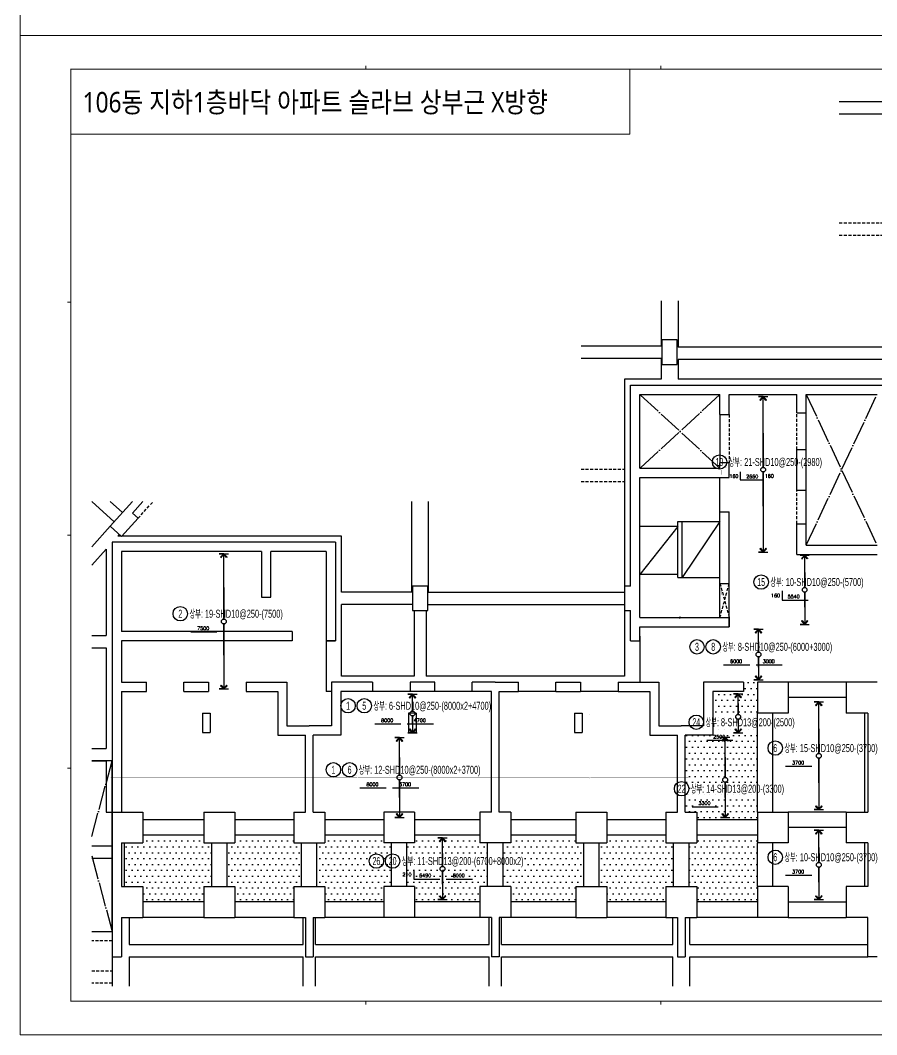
# Model space of a CAD drawing. Header units: millimetres. Extents: x 350420 to 672135, y -312840 to -44390.
# Drawn here: x 418421 to 446229, y -251562 to -218605 of the extents above; entities that cross this region are included whole.
import ezdxf
from ezdxf.enums import TextEntityAlignment as Align

# ---------------------------------------------------------------- set-up
doc = ezdxf.new("R2010")
doc.units = ezdxf.units.MM
doc.header["$LTSCALE"] = 65
doc.linetypes.add('XS-지하주차장$0$DDOT', pattern=[14, 12, -1, 0, -1])
doc.linetypes.add('XS-지하주차장$0$HID', pattern=[2.3, 1.5, -0.8])
for name, color, linetype in [('00', 7, 'Continuous'), ('DOT', 7, 'Continuous'), ('RP_TAG', 7, 'Continuous'), ('XDIM', 7, 'Continuous'), ('XREBAR', 1, 'Continuous'), ('XS-지하주차장$0$AWG', 5, 'XS-지하주차장$0$HID'), ('XS-지하주차장$0$B', 9, 'XS-지하주차장$0$HID'), ('XS-지하주차장$0$BEAM', 6, 'XS-지하주차장$0$HID'), ('XS-지하주차장$0$COL', 2, 'Continuous'), ('XS-지하주차장$0$DA', 7, 'XS-지하주차장$0$HID'), ('XS-지하주차장$0$EL7', 7, 'Continuous'), ('XS-지하주차장$0$FP-CORE', 8, 'Continuous'), ('XS-지하주차장$0$G', 4, 'XS-지하주차장$0$HID'), ('XS-지하주차장$0$OPEN', 9, 'XS-지하주차장$0$DDOT'), ('XS-지하주차장$0$TG', 30, 'XS-지하주차장$0$HID'), ('XS-지하주차장$0$W1', 2, 'Continuous'), ('XS-지하주차장$0$W1-H', 11, 'XS-지하주차장$0$HID'), ('XS-지하주차장$0$WG', 6, 'XS-지하주차장$0$HID')]:
    doc.layers.add(name, color=color, linetype=linetype)
doc.layers.add('XS-지하주차장$0$DEFPOINT', color=144, linetype='Continuous', plot=False)
doc.layers.add('XTITLE', color=22, linetype='Continuous', lineweight=0)
doc.styles.add('RPWK1', font='arial.ttf', dxfattribs={"bigfont": 'whgtxt.shx'})
doc.styles.add('RPWK2', font='romans.shx', dxfattribs={"bigfont": 'whgtxt.shx'})
doc.styles.add('돋움', font='malgun.ttf')
pattern_1 = [(0, (-421865, 279560), (95.25, 190.5), [0, -190.5])]

# ---------------------------------------------------------------- blocks, each defined once
blk = doc.blocks.new('dhs_sheet2e')
at = {"color": 7}
for p, q in [((20500.6, 57331.7), (20500.6, 57531.5)), ((38004.8, 57331.7), (38004.8, 57531.5)), ((2996.4, 43498.2), (2796.7, 43498.2)), ((2996.4, 29664.7), (2796.7, 29664.7)), ((2996.4, 15831.2), (2796.7, 15831.2)), ((20500.6, 1997.6), (20500.6, 1797.9)), ((38004.8, 1997.6), (38004.8, 1797.9))]:
    blk.add_line(p, q, dxfattribs=at)
blk.add_lwpolyline([(84000, 0), (84000, 59329.4), (0, 59329.4), (0, 0)], close=True, dxfattribs=at)
at = {"color": 30, "const_width": 64.9}
blk.add_lwpolyline([(81003.6, 57331.7), (2996.4, 57331.7), (2996.4, 1997.6), (81003.6, 1997.6)], close=True, dxfattribs=at)
blk = doc.blocks.new('zdfhsdtfs')
at = {"color": 255, "xscale": 0.5, "yscale": 0.5, "zscale": 0.5}
blk.add_blockref('dhs_sheet2e', (0, 0), dxfattribs=at)
blk = doc.blocks.new('zsdhdbgr')
at = {"layer": 'DOT'}
h = blk.add_hatch(dxfattribs=at)
h.set_pattern_fill('DOTS', color=8, scale=120)
h.set_pattern_definition(pattern_1)
h.paths.add_polyline_path([(20950, 4905), (20950, 9375), (20500, 9375), (20500, 9075), (19505, 9075), (19505, 7655), (18605, 7655), (18605, 5155), (18980, 5155), (18980, 4905)])
h = blk.add_hatch(dxfattribs=at)
h.set_pattern_fill('DOTS', color=8, scale=120)
h.set_pattern_definition(pattern_1)
h.paths.add_polyline_path([(400, 4155), (400, 2735), (1000, 2735), (1000, 2235), (2980, 2235), (2980, 2735), (3230, 2735), (3230, 4155), (2980, 4155), (2980, 4405), (1000, 4405), (1000, 4155)])
h = blk.add_hatch(dxfattribs=at)
h.set_pattern_fill('DOTS', color=8, scale=120)
h.set_pattern_definition(pattern_1)
h.paths.add_polyline_path([(3980, 4405), (3980, 4155), (3730, 4155), (3730, 2735), (3980, 2735), (3980, 2235), (5900, 2235), (5900, 2735), (6150, 2735), (6150, 4155), (5900, 4155), (5900, 4405)])
h = blk.add_hatch(dxfattribs=at)
h.set_pattern_fill('DOTS', color=8, scale=120)
h.set_pattern_definition(pattern_1)
h.paths.add_polyline_path([(8820, 4405), (8820, 4155), (9070, 4155), (9070, 2735), (8820, 2735), (8820, 2235), (6900, 2235), (6900, 2735), (6650, 2735), (6650, 4155), (6900, 4155), (6900, 4405)])
h = blk.add_hatch(dxfattribs=at)
h.set_pattern_fill('DOTS', color=8, scale=120)
h.set_pattern_definition(pattern_1)
h.paths.add_polyline_path([(9820, 4405), (9820, 4155), (9570, 4155), (9570, 2735), (9820, 2735), (9820, 2235), (11940, 2235), (11940, 2735), (12190, 2735), (12190, 4155), (11940, 4155), (11940, 4405)])
h = blk.add_hatch(dxfattribs=at)
h.set_pattern_fill('DOTS', color=8, scale=120)
h.set_pattern_definition(pattern_1)
h.paths.add_polyline_path([(15060, 4405), (15060, 4155), (15310, 4155), (15310, 2735), (15060, 2735), (15060, 2235), (12940, 2235), (12940, 2735), (12690, 2735), (12690, 4155), (12940, 4155), (12940, 4405)])
h = blk.add_hatch(dxfattribs=at)
h.set_pattern_fill('DOTS', color=8, scale=120)
h.set_pattern_definition(pattern_1)
h.paths.add_polyline_path([(16060, 4405), (16060, 4155), (15810, 4155), (15810, 2735), (16060, 2735), (16060, 2235), (17980, 2235), (17980, 2735), (18230, 2735), (18230, 4155), (17980, 4155), (17980, 4405)])
h = blk.add_hatch(dxfattribs=at)
h.set_pattern_fill('DOTS', color=8, scale=120)
h.set_pattern_definition(pattern_1)
h.paths.add_polyline_path([(20950, 4405), (20950, 2235), (18980, 2235), (18980, 2735), (18730, 2735), (18730, 4155), (18980, 4155), (18980, 4405)])
at = {"layer": 'XS-지하주차장$0$AWG', "color": 5, "linetype": 'ByBlock'}
for p, q in [((16635, 19225), (16635, 12500)), ((17825, 19225), (16635, 19225)), ((26435, 19225), (18375, 19225)), ((284.5, 14125), (187.1, 14125)), ((7450, 14125), (321.6, 14125)), ((7450, 12300), (7450, 14125)), ((-200, 13695.1), (-200, 10888.1)), ((7450, 9575), (7450, 11900)), ((16635, 11700), (16635, 9575)), ((6950, 10725), (6950, 9075)), ((17135, 10875), (17135, 9375)), ((-200, 10488.1), (-200, 7225)), ((9800, 9575), (7450, 9575)), ((16635, 9575), (10200, 9575)), ((7125, 9075), (6950, 9075)), ((9675, 9075), (8455, 9075)), ((11685, 9075), (10475, 9075)), ((14405, 9075), (13195, 9075)), ((16425, 9075), (15205, 9075)), ((-200, 6825), (-200, 5155)), ((-200, 5155), (300, 5155))]:
    blk.add_line(p, q, dxfattribs=at)
at = {"layer": 'XS-지하주차장$0$B', "color": 5}
for p, q in [((23607.2, 24300), (26435, 24300)), ((23607.2, 23900), (26435, 23900)), ((15223.9, 16300), (16635, 16300)), ((15223.9, 15900), (16635, 15900)), ((0, 975), (-665, 975)), ((-665, 0), (0, 0)), ((0, -400), (-665, -400))]:
    blk.add_line(p, q, dxfattribs=at)
at = {"layer": 'XS-지하주차장$0$BEAM'}
for p, q in [((20035, 18070), (20035, 16500)), ((22235, 16935), (22235, 18125)), ((22235, 14525), (22235, 15615)), ((19735, 12585), (20035, 11475)), ((19735, 11475), (20035, 12585))]:
    blk.add_line(p, q, dxfattribs=at)
at = {"layer": 'XS-지하주차장$0$COL', "color": 8}
for p, q in [((660.7, 15248.8), (-66.6, 14441.1)), ((997.1, 15248.8), (654.5, 14868.3)), ((840.3, 14701), (654.5, 14868.3)), ((305, 14106.5), (840.3, 14701)), ((-66.6, 14441.1), (305, 14106.5))]:
    blk.add_line(p, q, dxfattribs=at)
for points in [[(17850, 19700), (18350, 19700), (18350, 20500), (17850, 20500)], [(9750, 11700), (10250, 11700), (10250, 12500), (9750, 12500)]]:
    blk.add_lwpolyline(points, close=True, dxfattribs=at)
blk.add_lwpolyline([(16835, 12500), (16635, 12500), (16635, 11700), (16835, 11700)], dxfattribs=at)
at = {"layer": 'XS-지하주차장$0$DA', "linetype": 'Continuous'}
for points in [[(-665, 1275), (0, 1275), (0, 6825)], [(0, 6825), (-665, 6825)]]:
    blk.add_lwpolyline(points, dxfattribs=at)
at = {"layer": 'XS-지하주차장$0$DEFPOINT', "color": 1}
for p, q in [((18460, 11475), (18410, 11475)), ((18435, 11450), (18435, 11500))]:
    blk.add_line(p, q, dxfattribs=at)
at = {"layer": 'XS-지하주차장$0$EL7'}
for p, q in [((19735, 18070), (19735, 16500)), ((22535, 16935), (22535, 18125)), ((22535, 14525), (22535, 15615))]:
    blk.add_line(p, q, dxfattribs=at)
at = {"layer": 'XS-지하주차장$0$FP-CORE'}
for p, q in [((18367.5, 14600), (19735, 14600)), ((18367.5, 12780), (18367.5, 14600)), ((18502.5, 12780), (18502.5, 14600)), ((19735, 14600), (18502.5, 12780)), ((18367.5, 14430), (17135, 14430)), ((18367.5, 14430), (17135, 12870)), ((18365, 12870), (17135, 12870)), ((18367.5, 12780), (19735, 12780))]:
    blk.add_line(p, q, dxfattribs=at)
at = {"layer": 'XS-지하주차장$0$G', "color": 5, "linetype": 'ByBlock'}
for p, q in [((25800, 28230), (23607.2, 28230)), ((25145, 27830), (23607.2, 27830)), ((17825, 21763.2), (17825, 20300)), ((18375, 21763.2), (18375, 20255)), ((15223.9, 20300), (17825, 20300)), ((26435, 20255), (18375, 20255)), ((15223.9, 19900), (17825, 19900)), ((17825, 19900), (17825, 19225)), ((26435, 19855), (18375, 19855)), ((18375, 19855), (18375, 19225)), ((67.3, 14589.7), (-664.7, 15248.8)), ((334.9, 14887), (-66.9, 15248.8)), ((9725, 12300), (9725, 15248.8)), ((10275, 12300), (10275, 15248.8)), ((-66.6, 14441.1), (-665, 13776.5)), ((230.7, 14173.4), (187.1, 14125)), ((-200, 13695.1), (-665, 13178.7)), ((9725, 12300), (7450, 12300)), ((10275, 12300), (16635, 12300)), ((9750, 11900), (7450, 11900)), ((10250, 11900), (16635, 11900)), ((9800, 11700), (9800, 9575)), ((10200, 11700), (10200, 9575)), ((-665, 10888.1), (-200, 10888.1)), ((-665, 10488.1), (-200, 10488.1)), ((-665, 7225), (-200, 7225)), ((-665, 6825), (-200, 6825)), ((0, 4050), (-665, 4050)), ((0, 3650), (-665, 3650)), ((550, 1735), (550, 850)), ((6200, 850), (6200, 1735)), ((6600, 850), (6600, 1735)), ((12240, 850), (12240, 1735)), ((12640, 850), (12640, 1735)), ((18205, 850), (18205, 1735)), ((18755, 850), (18755, 1735)), ((550, 850), (6200, 850)), ((6600, 850), (12240, 850)), ((12640, 850), (18205, 850)), ((18755, 850), (24535, 850)), ((0, 450), (0, -500)), ((550, 450), (550, -500)), ((550, 450), (6200, 450)), ((6200, -500), (6200, 450)), ((6600, -500), (6600, 450)), ((6600, 450), (12240, 450)), ((12240, -500), (12240, 450)), ((12640, -500), (12640, 450)), ((12640, 450), (18205, 450)), ((18205, -500), (18205, 450)), ((18755, -500), (18755, 450)), ((18755, 450), (24535, 450))]:
    blk.add_line(p, q, dxfattribs=at)
at = {"layer": 'XS-지하주차장$0$OPEN'}
for p, q in [((19735, 16325), (17135, 18725)), ((19735, 18725), (17135, 16325)), ((22535, 13825), (24835, 18725)), ((22535, 18725), (24835, 13825)), ((-665, 4364.5), (0, 6825)), ((-665, 3735.5), (0, 1275))]:
    blk.add_line(p, q, dxfattribs=at)
at = {"layer": 'XS-지하주차장$0$TG', "color": 5, "linetype": 'ByBlock'}
for p, q in [((23835, 9375), (21950, 9375)), ((23835, 8875), (21950, 8875)), ((20950, 5155), (20950, 8375)), ((21450, 5155), (21450, 8375)), ((24435, 5155), (24435, 8375)), ((23835, 5155), (21950, 5155)), ((2980, 4905), (1000, 4905)), ((5900, 4905), (3980, 4905)), ((8820, 4905), (6900, 4905)), ((11940, 4905), (9820, 4905)), ((15060, 4905), (12940, 4905)), ((17980, 4905), (16060, 4905)), ((20950, 4905), (18980, 4905)), ((23835, 4655), (21950, 4655)), ((2980, 4405), (1000, 4405)), ((5900, 4405), (3980, 4405)), ((8820, 4405), (6900, 4405)), ((11940, 4405), (9820, 4405)), ((15060, 4405), (12940, 4405)), ((17980, 4405), (16060, 4405)), ((20950, 4405), (18980, 4405)), ((400, 2735), (400, 4155)), ((3230, 2735), (3230, 4155)), ((3730, 2735), (3730, 4155)), ((6150, 2735), (6150, 4155)), ((6650, 2735), (6650, 4155)), ((9070, 2735), (9070, 4155)), ((9570, 2735), (9570, 4155)), ((12190, 2735), (12190, 4155)), ((12690, 2735), (12690, 4155)), ((15310, 2735), (15310, 4155)), ((15810, 2735), (15810, 4155)), ((18230, 2735), (18230, 4155)), ((18730, 2735), (18730, 4155)), ((20950, 2735), (20950, 4155)), ((21450, 2735), (21450, 4155)), ((24435, 2735), (24435, 4155)), ((2980, 2235), (1000, 2235)), ((5900, 2235), (3980, 2235)), ((8820, 2235), (6900, 2235)), ((11940, 2235), (9820, 2235)), ((15060, 2235), (12940, 2235)), ((17980, 2235), (16060, 2235)), ((20950, 2235), (18980, 2235)), ((21950, 2235), (23835, 2235)), ((2980, 1735), (1000, 1735)), ((5900, 1735), (3980, 1735)), ((8820, 1735), (6900, 1735)), ((11940, 1735), (9820, 1735)), ((15060, 1735), (12940, 1735)), ((17980, 1735), (16060, 1735)), ((20950, 1735), (18980, 1735)), ((21950, 1735), (23835, 1735))]:
    blk.add_line(p, q, dxfattribs=at)
at = {"layer": 'XS-지하주차장$0$W1', "color": 8}
for p, q in [((16835, 12500), (16835, 19025)), ((16835, 19025), (25285, 19025)), ((17135, 16325), (17135, 18725)), ((17135, 18725), (19735, 18725)), ((19735, 18070), (19735, 18725)), ((20035, 18725), (22235, 18725)), ((20035, 18070), (20035, 18725)), ((22235, 18125), (22235, 18725)), ((22535, 18725), (24835, 18725)), ((22535, 18125), (22535, 18725)), ((19735, 18070), (20035, 18070)), ((22235, 18125), (22535, 18125)), ((22235, 15615), (22235, 16935)), ((22235, 16935), (22535, 16935)), ((22535, 15615), (22535, 16935)), ((19735, 16325), (19735, 16500)), ((20035, 16500), (19735, 16500)), ((20035, 16025), (20035, 16500)), ((17135, 16325), (19735, 16325)), ((17135, 11475), (17135, 16025)), ((17135, 16025), (20035, 16025)), ((22235, 15615), (22535, 15615)), ((19735, 11475), (19735, 14915)), ((19735, 14915), (20035, 14915)), ((20035, 11175), (20035, 14915)), ((22235, 13525), (22235, 14525)), ((22235, 14525), (22535, 14525)), ((22535, 13825), (22535, 14525)), ((7250, 13925), (0, 13925)), ((0, 13925), (0, 9375)), ((7250, 13925), (7250, 10725)), ((4850, 13625), (300, 13625)), ((300, 13625), (300, 11025)), ((4850, 13625), (4850, 12135)), ((6950, 13625), (5150, 13625)), ((5150, 12135), (5150, 13625)), ((6950, 13625), (6950, 10725)), ((22235, 13525), (24835, 13525)), ((22535, 13825), (24835, 13825)), ((4850, 12135), (5150, 12135)), ((16835, 10725), (16835, 11700)), ((17135, 11475), (19735, 11475)), ((5840, 11025), (300, 11025)), ((5840, 11025), (5840, 10725)), ((17135, 10725), (17135, 11175)), ((17135, 11175), (20035, 11175)), ((5840, 10725), (300, 10725)), ((300, 10725), (300, 9375)), ((7250, 10725), (6950, 10725)), ((16835, 10725), (17135, 10725)), ((0, 9375), (0, 450)), ((300, 9375), (1115, 9375)), ((1115, 9075), (1115, 9375)), ((2325, 9075), (2325, 9375)), ((2325, 9375), (3125, 9375)), ((3125, 9375), (3125, 9075)), ((4345, 9375), (4345, 9075)), ((4345, 9375), (5675, 9375)), ((5675, 9375), (5675, 7955)), ((8455, 9375), (7125, 9375)), ((7125, 9375), (7125, 7955)), ((8455, 9375), (8455, 9075)), ((9675, 9375), (9675, 9075)), ((10475, 9375), (9675, 9375)), ((10475, 9075), (10475, 9375)), ((11685, 9075), (11685, 9375)), ((12440, 9375), (11685, 9375)), ((12440, 9375), (13195, 9375)), ((13195, 9075), (13195, 9375)), ((14405, 9075), (14405, 9375)), ((14405, 9375), (15205, 9375)), ((15205, 9375), (15205, 9075)), ((16425, 9375), (16425, 9075)), ((16425, 9375), (17755, 9375)), ((17755, 9375), (17755, 7955)), ((20500, 9375), (19205, 9375)), ((19205, 9375), (19205, 7955)), ((20500, 9375), (20500, 9075)), ((21950, 9375), (20950, 9375)), ((20950, 9375), (20950, 8375)), ((21950, 9375), (21950, 8375)), ((24835, 9375), (23835, 9375)), ((23835, 9375), (23835, 8375)), ((300, 9075), (1115, 9075)), ((300, 9075), (300, 5155)), ((2325, 9075), (3125, 9075)), ((4345, 9075), (5375, 9075)), ((5375, 9075), (5375, 7655)), ((8455, 9075), (7425, 9075)), ((7425, 9075), (7425, 7655)), ((10475, 9075), (9675, 9075)), ((12315, 9075), (11685, 9075)), ((12315, 5155), (12315, 9075)), ((12565, 5155), (12565, 9075)), ((12565, 9075), (13195, 9075)), ((14405, 9075), (15205, 9075)), ((16425, 9075), (17455, 9075)), ((17455, 9075), (17455, 7655)), ((20500, 9075), (19505, 9075)), ((19505, 9075), (19505, 7655)), ((2930, 8375), (2930, 7745)), ((2930, 8375), (3180, 8375)), ((3180, 8375), (3180, 7745)), ((9620, 8375), (9620, 7745)), ((9870, 8375), (9620, 8375)), ((9870, 8375), (9870, 7745)), ((15010, 8375), (15010, 7745)), ((15010, 8375), (15260, 8375)), ((15260, 8375), (15260, 7745)), ((21950, 8375), (20950, 8375)), ((24535, 8375), (23835, 8375)), ((24535, 8375), (24535, 5155)), ((5675, 7955), (6400, 7955)), ((7125, 7955), (6400, 7955)), ((17755, 7955), (18480, 7955)), ((19205, 7955), (18480, 7955)), ((2930, 7745), (3180, 7745)), ((5375, 7655), (6275, 7655)), ((6275, 5155), (6275, 7655)), ((6525, 5155), (6525, 7655)), ((7425, 7655), (6525, 7655)), ((9870, 7745), (9620, 7745)), ((15010, 7745), (15260, 7745)), ((17455, 7655), (18355, 7655)), ((18355, 5155), (18355, 7655)), ((19505, 7655), (18605, 7655)), ((18605, 5155), (18605, 7655)), ((300, 5155), (1000, 5155)), ((1000, 5155), (1000, 4155)), ((2980, 5155), (3980, 5155)), ((2980, 5155), (2980, 4155)), ((3980, 5155), (3980, 4155)), ((5900, 5155), (6275, 5155)), ((5900, 5155), (5900, 4155)), ((6525, 5155), (6900, 5155)), ((6900, 5155), (6900, 4155)), ((9820, 5155), (8820, 5155)), ((8820, 5155), (8820, 4155)), ((9820, 5155), (9820, 4155)), ((12315, 5155), (11940, 5155)), ((11940, 5155), (11940, 4155)), ((12940, 5155), (12565, 5155)), ((12940, 5155), (12940, 4155)), ((15060, 5155), (16060, 5155)), ((15060, 5155), (15060, 4155)), ((16060, 5155), (16060, 4155)), ((17980, 5155), (18355, 5155)), ((17980, 5155), (17980, 4155)), ((18605, 5155), (18980, 5155)), ((18980, 5155), (18980, 4155)), ((20950, 5155), (21950, 5155)), ((20950, 5155), (20950, 4155)), ((21950, 5155), (21950, 4155)), ((23835, 5155), (24535, 5155)), ((23835, 5155), (23835, 4155)), ((300, 4155), (300, 2735)), ((300, 4155), (1000, 4155)), ((2980, 4155), (3980, 4155)), ((5900, 4155), (6900, 4155)), ((9820, 4155), (8820, 4155)), ((12940, 4155), (11940, 4155)), ((15060, 4155), (16060, 4155)), ((17980, 4155), (18980, 4155)), ((21950, 4155), (20950, 4155)), ((24535, 4155), (23835, 4155)), ((24535, 4155), (24535, 2735)), ((300, 2735), (1000, 2735)), ((1000, 2735), (1000, 1735)), ((2980, 2735), (3980, 2735)), ((2980, 2735), (2980, 1735)), ((3980, 2735), (3980, 1735)), ((5900, 2735), (6900, 2735)), ((5900, 2735), (5900, 1735)), ((6900, 2735), (6900, 1735)), ((9820, 2735), (8820, 2735)), ((8820, 2735), (8820, 1735)), ((9820, 2735), (9820, 1735)), ((12940, 2735), (11940, 2735)), ((11940, 2735), (11940, 1735)), ((12940, 2735), (12940, 1735)), ((15060, 2735), (16060, 2735)), ((15060, 2735), (15060, 1735)), ((16060, 2735), (16060, 1735)), ((17980, 2735), (18980, 2735)), ((17980, 2735), (17980, 1735)), ((18980, 2735), (18980, 1735)), ((21950, 2735), (20950, 2735)), ((20950, 2735), (20950, 1735)), ((21950, 2735), (21950, 1735)), ((23835, 2735), (23835, 1735)), ((24535, 2735), (23835, 2735)), ((300, 1735), (300, 450)), ((300, 1735), (1000, 1735)), ((2980, 1735), (3980, 1735)), ((5900, 1735), (6275, 1735)), ((6275, 1735), (6275, 450)), ((6525, 1735), (6525, 450)), ((6525, 1735), (6900, 1735)), ((9820, 1735), (8820, 1735)), ((12315, 1735), (11940, 1735)), ((12315, 1735), (12315, 450)), ((12565, 1735), (12565, 450)), ((12940, 1735), (12565, 1735)), ((15060, 1735), (16060, 1735)), ((17980, 1735), (18355, 1735)), ((18355, 1735), (18355, 450)), ((18605, 1735), (18605, 450)), ((18605, 1735), (18980, 1735)), ((21950, 1735), (20950, 1735)), ((24535, 1735), (23835, 1735)), ((24535, 450), (24535, 1735)), ((0, 450), (300, 450)), ((6275, 450), (6525, 450)), ((12565, 450), (12315, 450)), ((18355, 450), (18605, 450)), ((24835, 450), (24535, 450))]:
    blk.add_line(p, q, dxfattribs=at)
at = {"layer": 'XS-지하주차장$0$W1-H', "color": 8, "linetype": 'ByBlock'}
for p, q in [((17850, 20500), (17850, 19700)), ((18350, 20500), (17850, 20500)), ((18350, 19700), (18350, 20500)), ((17850, 19700), (18350, 19700)), ((16835, 12500), (16835, 19025)), ((16835, 19025), (25285, 19025)), ((17135, 16325), (17135, 18725)), ((17135, 18725), (19735, 18725)), ((19735, 18070), (19735, 18725)), ((20035, 18725), (22235, 18725)), ((20035, 18070), (20035, 18725)), ((22235, 18125), (22235, 18725)), ((22535, 18725), (24835, 18725)), ((22535, 18125), (22535, 18725)), ((19735, 18070), (20035, 18070)), ((22235, 18125), (22535, 18125)), ((22235, 15615), (22235, 16935)), ((22235, 16935), (22535, 16935)), ((22535, 15615), (22535, 16935)), ((19735, 16325), (19735, 16500)), ((20035, 16500), (19735, 16500)), ((20035, 16025), (20035, 16500)), ((17135, 16325), (19735, 16325)), ((17135, 11475), (17135, 16025)), ((17135, 16025), (19735, 16025)), ((19735, 12585), (19735, 16025)), ((22235, 15615), (22535, 15615)), ((660.7, 15248.8), (-66.6, 14441.1)), ((997.1, 15248.8), (654.5, 14868.3)), ((840.3, 14701), (654.5, 14868.3)), ((305, 14106.5), (840.3, 14701)), ((22235, 13525), (22235, 14525)), ((22235, 14525), (22535, 14525)), ((22535, 13825), (22535, 14525)), ((-66.6, 14441.1), (305, 14106.5)), ((7250, 13925), (0, 13925)), ((0, 13925), (0, 450)), ((7250, 13925), (7250, 10725)), ((4850, 13625), (300, 13625)), ((300, 13625), (300, 11025)), ((4850, 13625), (4850, 12135)), ((6950, 13625), (5150, 13625)), ((5150, 12135), (5150, 13625)), ((6950, 13625), (6950, 10725)), ((22235, 13525), (24835, 13525)), ((22535, 13825), (24835, 13825)), ((19735, 12585), (20035, 12585)), ((9750, 12500), (9750, 11700)), ((10250, 12500), (9750, 12500)), ((10250, 11700), (10250, 12500)), ((16635, 12500), (16635, 11700)), ((16835, 12500), (16635, 12500)), ((4850, 12135), (5150, 12135)), ((9750, 11700), (10250, 11700)), ((16635, 11700), (16835, 11700)), ((16835, 10725), (16835, 11700)), ((17135, 11475), (20035, 11475)), ((20035, 11475), (20035, 11175)), ((5840, 11025), (300, 11025)), ((5840, 11025), (5840, 10725)), ((17135, 10725), (17135, 11175)), ((17135, 11175), (20035, 11175)), ((5840, 10725), (300, 10725)), ((300, 10725), (300, 9375)), ((6950, 10725), (7250, 10725)), ((16835, 10725), (17135, 10725)), ((300, 9375), (1115, 9375)), ((1115, 9075), (1115, 9375)), ((2325, 9075), (2325, 9375)), ((2325, 9375), (3125, 9375)), ((3125, 9375), (3125, 9075)), ((4345, 9375), (4345, 9075)), ((4345, 9375), (5675, 9375)), ((5675, 9375), (5675, 7955)), ((8455, 9375), (7125, 9375)), ((7125, 9375), (7125, 7955)), ((8455, 9375), (8455, 9075)), ((9675, 9375), (9675, 9075)), ((10475, 9375), (9675, 9375)), ((10475, 9075), (10475, 9375)), ((11685, 9075), (11685, 9375)), ((12440, 9375), (11685, 9375)), ((12440, 9375), (13195, 9375)), ((13195, 9075), (13195, 9375)), ((14405, 9075), (14405, 9375)), ((14405, 9375), (15205, 9375)), ((15205, 9375), (15205, 9075)), ((16425, 9375), (16425, 9075)), ((16425, 9375), (17755, 9375)), ((17755, 9375), (17755, 7955)), ((20500, 9375), (19205, 9375)), ((19205, 9375), (19205, 7955)), ((20500, 9375), (20500, 9075)), ((21950, 9375), (20950, 9375)), ((20950, 9375), (20950, 8375)), ((21950, 9375), (21950, 8375)), ((24835, 9375), (23835, 9375)), ((23835, 9375), (23835, 8375)), ((300, 9075), (1115, 9075)), ((300, 9075), (300, 5155)), ((2325, 9075), (3125, 9075)), ((4345, 9075), (5375, 9075)), ((5375, 9075), (5375, 7655)), ((8455, 9075), (7425, 9075)), ((7425, 9075), (7425, 7655)), ((10475, 9075), (9675, 9075)), ((12315, 9075), (11685, 9075)), ((12315, 5155), (12315, 9075)), ((12565, 5155), (12565, 9075)), ((12565, 9075), (13195, 9075)), ((14405, 9075), (15205, 9075)), ((16425, 9075), (17455, 9075)), ((17455, 9075), (17455, 7655)), ((20500, 9075), (19505, 9075)), ((19505, 9075), (19505, 7655)), ((2930, 8375), (2930, 7745)), ((2930, 8375), (3180, 8375)), ((3180, 8375), (3180, 7745)), ((9620, 8375), (9620, 7745)), ((9870, 8375), (9620, 8375)), ((9870, 8375), (9870, 7745)), ((15010, 8375), (15010, 7745)), ((15010, 8375), (15260, 8375)), ((15260, 8375), (15260, 7745)), ((21950, 8375), (20950, 8375)), ((24535, 8375), (23835, 8375)), ((24535, 8375), (24535, 5155)), ((5675, 7955), (6400, 7955)), ((7125, 7955), (6400, 7955)), ((17755, 7955), (18480, 7955)), ((19205, 7955), (18480, 7955)), ((2930, 7745), (3180, 7745)), ((5375, 7655), (6275, 7655)), ((6275, 5155), (6275, 7655)), ((6525, 5155), (6525, 7655)), ((7425, 7655), (6525, 7655)), ((9870, 7745), (9620, 7745)), ((15010, 7745), (15260, 7745)), ((17455, 7655), (18355, 7655)), ((18355, 5155), (18355, 7655)), ((19505, 7655), (18605, 7655)), ((18605, 5155), (18605, 7655)), ((300, 5155), (1000, 5155)), ((1000, 5155), (1000, 4155)), ((2980, 5155), (3980, 5155)), ((2980, 5155), (2980, 4155)), ((3980, 5155), (3980, 4155)), ((5900, 5155), (6275, 5155)), ((5900, 5155), (5900, 4155)), ((6525, 5155), (6900, 5155)), ((6900, 5155), (6900, 4155)), ((9820, 5155), (8820, 5155)), ((8820, 5155), (8820, 4155)), ((9820, 5155), (9820, 4155)), ((12315, 5155), (11940, 5155)), ((11940, 5155), (11940, 4155)), ((12940, 5155), (12565, 5155)), ((12940, 5155), (12940, 4155)), ((15060, 5155), (16060, 5155)), ((15060, 5155), (15060, 4155)), ((16060, 5155), (16060, 4155)), ((17980, 5155), (18355, 5155)), ((17980, 5155), (17980, 4155)), ((18605, 5155), (18980, 5155)), ((18980, 5155), (18980, 4155)), ((20950, 5155), (21950, 5155)), ((20950, 5155), (20950, 4155)), ((21950, 5155), (21950, 4155)), ((23835, 5155), (24535, 5155)), ((23835, 5155), (23835, 4155)), ((300, 4155), (300, 2735)), ((300, 4155), (1000, 4155)), ((2980, 4155), (3980, 4155)), ((5900, 4155), (6900, 4155)), ((9820, 4155), (8820, 4155)), ((12940, 4155), (11940, 4155)), ((15060, 4155), (16060, 4155)), ((17980, 4155), (18980, 4155)), ((21950, 4155), (20950, 4155)), ((24535, 4155), (23835, 4155)), ((24535, 4155), (24535, 2735)), ((300, 2735), (1000, 2735)), ((1000, 2735), (1000, 1735)), ((2980, 2735), (3980, 2735)), ((2980, 2735), (2980, 1735)), ((3980, 2735), (3980, 1735)), ((5900, 2735), (6900, 2735)), ((5900, 2735), (5900, 1735)), ((6900, 2735), (6900, 1735)), ((9820, 2735), (8820, 2735)), ((8820, 2735), (8820, 1735)), ((9820, 2735), (9820, 1735)), ((12940, 2735), (11940, 2735)), ((11940, 2735), (11940, 1735)), ((12940, 2735), (12940, 1735)), ((15060, 2735), (16060, 2735)), ((15060, 2735), (15060, 1735)), ((16060, 2735), (16060, 1735)), ((17980, 2735), (18980, 2735)), ((17980, 2735), (17980, 1735)), ((18980, 2735), (18980, 1735)), ((21950, 2735), (20950, 2735)), ((20950, 2735), (20950, 1735)), ((21950, 2735), (21950, 1735)), ((23835, 2735), (23835, 1735)), ((24535, 2735), (23835, 2735)), ((300, 1735), (300, 450)), ((300, 1735), (1000, 1735)), ((2980, 1735), (3980, 1735)), ((5900, 1735), (6275, 1735)), ((6275, 1735), (6275, 450)), ((6525, 1735), (6525, 450)), ((6525, 1735), (6900, 1735)), ((9820, 1735), (8820, 1735)), ((12315, 1735), (11940, 1735)), ((12315, 1735), (12315, 450)), ((12565, 1735), (12565, 450)), ((12940, 1735), (12565, 1735)), ((15060, 1735), (16060, 1735)), ((17980, 1735), (18355, 1735)), ((18355, 1735), (18355, 450)), ((18605, 1735), (18605, 450)), ((18605, 1735), (18980, 1735)), ((21950, 1735), (20950, 1735)), ((24535, 1735), (23835, 1735)), ((24535, 450), (24535, 1735)), ((0, 450), (300, 450)), ((6275, 450), (6525, 450)), ((12565, 450), (12315, 450)), ((18355, 450), (18605, 450)), ((24835, 450), (24535, 450))]:
    blk.add_line(p, q, dxfattribs=at)
at = {"layer": 'XS-지하주차장$0$WG'}
blk.add_line((840.3, 14701), (1333.5, 15248.8), dxfattribs=at)
blk = doc.blocks.new('*U1964', base_point=(429824.3601, -240875.031))
at = {"layer": 'RP_TAG', "color": 0, "linetype": 'Continuous', "ltscale": 100}
for centre in [(429063.8601, -240875.031), (429590.3601, -240875.031)]:
    blk.add_circle(centre, 234, dxfattribs=at)
at = {"layer": 'RP_TAG', "color": 0, "linetype": 'Continuous', "ltscale": 100, "style": 'RPWK1', "width": 0.5}
for s, p in [('1', (429063.8601, -240875.031)), ('5', (429590.3601, -240875.031))]:
    blk.add_text(s, height=260, dxfattribs=at).set_placement(p, align=Align.MIDDLE_CENTER)
at = {"layer": 'RP_TAG', "color": 0, "linetype": 'Continuous', "ltscale": 100, "style": 'RPWK1', "width": 0.55}
blk.add_text('상부: 6-SHD10@250-(8000x2+4700)', height=260, dxfattribs=at).set_placement((429889.3601, -240875.031), align=Align.MIDDLE_LEFT)
blk = doc.blocks.new('*U1965', base_point=(429346.9792, -242955.031))
at = {"layer": 'RP_TAG', "color": 0, "linetype": 'Continuous', "ltscale": 100}
for centre in [(428586.4792, -242955.031), (429112.9792, -242955.031)]:
    blk.add_circle(centre, 234, dxfattribs=at)
at = {"layer": 'RP_TAG', "color": 0, "linetype": 'Continuous', "ltscale": 100, "style": 'RPWK1', "width": 0.5}
for s, p in [('1', (428586.4792, -242955.031)), ('6', (429112.9792, -242955.031))]:
    blk.add_text(s, height=260, dxfattribs=at).set_placement(p, align=Align.MIDDLE_CENTER)
at = {"layer": 'RP_TAG', "color": 0, "linetype": 'Continuous', "ltscale": 100, "style": 'RPWK1', "width": 0.55}
blk.add_text('상부: 12-SHD10@250-(8000x2+3700)', height=260, dxfattribs=at).set_placement((429411.9792, -242955.031), align=Align.MIDDLE_LEFT)
blk = doc.blocks.new('*U1984', base_point=(443167.753, -242250.031))
at = {"layer": 'RP_TAG', "color": 0, "linetype": 'Continuous', "ltscale": 100}
blk.add_circle((442933.753, -242250.031), 234, dxfattribs=at)
at = {"layer": 'RP_TAG', "color": 0, "linetype": 'Continuous', "ltscale": 100, "style": 'RPWK1', "width": 0.5}
blk.add_text('6', height=260, dxfattribs=at).set_placement((442933.753, -242250.031), align=Align.MIDDLE_CENTER)
at = {"layer": 'RP_TAG', "color": 0, "linetype": 'Continuous', "ltscale": 100, "style": 'RPWK1', "width": 0.55}
blk.add_text('상부: 15-SHD10@250-(3700)', height=260, dxfattribs=at).set_placement((443232.753, -242250.031), align=Align.MIDDLE_LEFT)
blk = doc.blocks.new('*U1985', base_point=(443167.753, -245795.031))
at = {"layer": 'RP_TAG', "color": 0, "linetype": 'Continuous', "ltscale": 100}
blk.add_circle((442933.753, -245795.031), 234, dxfattribs=at)
at = {"layer": 'RP_TAG', "color": 0, "linetype": 'Continuous', "ltscale": 100, "style": 'RPWK1', "width": 0.5}
blk.add_text('6', height=260, dxfattribs=at).set_placement((442933.753, -245795.031), align=Align.MIDDLE_CENTER)
at = {"layer": 'RP_TAG', "color": 0, "linetype": 'Continuous', "ltscale": 100, "style": 'RPWK1', "width": 0.55}
blk.add_text('상부: 10-SHD10@250-(3700)', height=260, dxfattribs=at).set_placement((443232.753, -245795.031), align=Align.MIDDLE_LEFT)
blk = doc.blocks.new('*U1987', base_point=(441153.7649, -238960.031))
at = {"layer": 'RP_TAG', "color": 0, "linetype": 'Continuous', "ltscale": 100}
for centre in [(440393.2649, -238960.031), (440919.7649, -238960.031)]:
    blk.add_circle(centre, 234, dxfattribs=at)
at = {"layer": 'RP_TAG', "color": 0, "linetype": 'Continuous', "ltscale": 100, "style": 'RPWK1', "width": 0.5}
for s, p in [('3', (440393.2649, -238960.031)), ('8', (440919.7649, -238960.031))]:
    blk.add_text(s, height=260, dxfattribs=at).set_placement(p, align=Align.MIDDLE_CENTER)
at = {"layer": 'RP_TAG', "color": 0, "linetype": 'Continuous', "ltscale": 100, "style": 'RPWK1', "width": 0.55}
blk.add_text('상부: 8-SHD10@250-(6000+3000)', height=260, dxfattribs=at).set_placement((441218.7649, -238960.031), align=Align.MIDDLE_LEFT)
blk = doc.blocks.new('*U1993', base_point=(441360.253, -232955.031))
at = {"layer": 'RP_TAG', "color": 0, "linetype": 'Continuous', "ltscale": 100}
blk.add_circle((441126.253, -232955.031), 234, dxfattribs=at)
at = {"layer": 'RP_TAG', "color": 0, "linetype": 'Continuous', "ltscale": 100, "style": 'RPWK1', "width": 0.5}
blk.add_text('19', height=260, dxfattribs=at).set_placement((441126.253, -232955.031), align=Align.MIDDLE_CENTER)
at = {"layer": 'RP_TAG', "color": 0, "linetype": 'Continuous', "ltscale": 100, "style": 'RPWK1', "width": 0.55}
blk.add_text('상부: 21-SHD10@250-(2980)', height=260, dxfattribs=at).set_placement((441425.253, -232955.031), align=Align.MIDDLE_LEFT)
blk = doc.blocks.new('*U1995', base_point=(442710.253, -236855.031))
at = {"layer": 'RP_TAG', "color": 0, "linetype": 'Continuous', "ltscale": 100}
blk.add_circle((442476.253, -236855.031), 234, dxfattribs=at)
at = {"layer": 'RP_TAG', "color": 0, "linetype": 'Continuous', "ltscale": 100, "style": 'RPWK1', "width": 0.5}
blk.add_text('15', height=260, dxfattribs=at).set_placement((442476.253, -236855.031), align=Align.MIDDLE_CENTER)
at = {"layer": 'RP_TAG', "color": 0, "linetype": 'Continuous', "ltscale": 100, "style": 'RPWK1', "width": 0.55}
blk.add_text('상부: 10-SHD10@250-(5700)', height=260, dxfattribs=at).set_placement((442775.253, -236855.031), align=Align.MIDDLE_LEFT)
blk = doc.blocks.new('*U1997', base_point=(423850.253, -237885.031))
at = {"layer": 'RP_TAG', "color": 0, "linetype": 'Continuous', "ltscale": 100}
blk.add_circle((423616.253, -237885.031), 234, dxfattribs=at)
at = {"layer": 'RP_TAG', "color": 0, "linetype": 'Continuous', "ltscale": 100, "style": 'RPWK1', "width": 0.5}
blk.add_text('2', height=260, dxfattribs=at).set_placement((423616.253, -237885.031), align=Align.MIDDLE_CENTER)
at = {"layer": 'RP_TAG', "color": 0, "linetype": 'Continuous', "ltscale": 100, "style": 'RPWK1', "width": 0.55}
blk.add_text('상부: 19-SHD10@250-(7500)', height=260, dxfattribs=at).set_placement((423915.253, -237885.031), align=Align.MIDDLE_LEFT)
blk = doc.blocks.new('*U1999', base_point=(430744.4792, -245920.031))
at = {"layer": 'RP_TAG', "color": 0, "linetype": 'Continuous', "ltscale": 100}
for centre in [(429983.9792, -245920.031), (430510.4792, -245920.031)]:
    blk.add_circle(centre, 234, dxfattribs=at)
at = {"layer": 'RP_TAG', "color": 0, "linetype": 'Continuous', "ltscale": 100, "style": 'RPWK1', "width": 0.5}
for s, p in [('26', (429983.9792, -245920.031)), ('20', (430510.4792, -245920.031))]:
    blk.add_text(s, height=260, dxfattribs=at).set_placement(p, align=Align.MIDDLE_CENTER)
at = {"layer": 'RP_TAG', "color": 0, "linetype": 'Continuous', "ltscale": 100, "style": 'RPWK1', "width": 0.55}
blk.add_text('상부: 11-SHD13@200-(6700+8000x2)', height=260, dxfattribs=at).set_placement((430809.4792, -245920.031), align=Align.MIDDLE_LEFT)
blk = doc.blocks.new('*U2003', base_point=(440127.753, -243570.031))
at = {"layer": 'RP_TAG', "color": 0, "linetype": 'Continuous', "ltscale": 100}
blk.add_circle((439893.753, -243570.031), 234, dxfattribs=at)
at = {"layer": 'RP_TAG', "color": 0, "linetype": 'Continuous', "ltscale": 100, "style": 'RPWK1', "width": 0.5}
blk.add_text('22', height=260, dxfattribs=at).set_placement((439893.753, -243570.031), align=Align.MIDDLE_CENTER)
at = {"layer": 'RP_TAG', "color": 0, "linetype": 'Continuous', "ltscale": 100, "style": 'RPWK1', "width": 0.55}
blk.add_text('상부: 14-SHD13@200-(3300)', height=260, dxfattribs=at).set_placement((440192.753, -243570.031), align=Align.MIDDLE_LEFT)
blk = doc.blocks.new('*U2004', base_point=(440605.1339, -241410.031))
at = {"layer": 'RP_TAG', "color": 0, "linetype": 'Continuous', "ltscale": 100}
blk.add_circle((440371.1339, -241410.031), 234, dxfattribs=at)
at = {"layer": 'RP_TAG', "color": 0, "linetype": 'Continuous', "ltscale": 100, "style": 'RPWK1', "width": 0.5}
blk.add_text('24', height=260, dxfattribs=at).set_placement((440371.1339, -241410.031), align=Align.MIDDLE_CENTER)
at = {"layer": 'RP_TAG', "color": 0, "linetype": 'Continuous', "ltscale": 100, "style": 'RPWK1', "width": 0.55}
blk.add_text('상부: 8-SHD13@200-(2500)', height=260, dxfattribs=at).set_placement((440670.1339, -241410.031), align=Align.MIDDLE_LEFT)

msp = doc.modelspace()

# ---------------------------------------------------------------- linework, layer by layer
at = {"layer": 'RP_TAG', "color": 250, "linetype": 'Continuous', "ltscale": 100}
for p, q in [((441360.3, -233150), (441360.3, -233150)), ((442710.3, -237050), (442710.3, -237050)), ((423850.3, -238080), (423850.3, -238080)), ((441153.8, -239155), (441153.8, -239155)), ((442211.7, -239155), (442211.7, -239155)), ((429824.4, -241070), (429824.4, -241070)), ((430882.3, -241070), (430882.3, -241070)), ((440605.1, -241605), (440605.1, -241605)), ((443167.8, -242445), (443167.8, -242445)), ((429347, -243150), (429347, -243150)), ((430404.9, -243150), (430404.9, -243150)), ((440127.8, -243765), (440127.8, -243765)), ((430744.5, -246115), (430744.5, -246115)), ((432149.5, -246115), (432149.5, -246115)), ((443167.8, -245990), (443167.8, -245990))]:
    msp.add_line(p, q, dxfattribs=at)
at = {"layer": 'RP_TAG', "color": 1, "linetype": 'Continuous', "ltscale": 100}
for points in [[(441795.3, -233279.6), (441795.3, -233540), (442544.4, -233540), (442544.4, -233279.6)], [(443161.5, -237139.9), (443161.5, -237440), (444008.7, -237440)], [(423954.3, -238470), (424801.6, -238470)], [(441257.8, -239545), (442105.1, -239545)], [(442315.7, -239545), (443163, -239545)], [(429928.4, -241460), (430775.7, -241460)], [(430986.3, -241460), (431833.6, -241460)], [(440709.1, -241995), (441556.5, -241995)], [(443271.8, -242835), (444119.1, -242835)], [(429451, -243540), (430298.3, -243540)], [(430508.9, -243540), (431356.3, -243540)], [(440231.8, -244155), (441079.1, -244155)], [(431195.7, -246204.9), (431195.7, -246505), (432042.9, -246505)], [(432253.5, -246505), (433100.8, -246505)], [(443271.8, -246380), (444119.1, -246380)]]:
    msp.add_lwpolyline(points, dxfattribs=at)
at = {"layer": 'XDIM', "color": 4, "linetype": 'Continuous', "elevation": -1.5}
for points in [[(442540, -232017.5), (442540, -233130), (442508.9, -233130), (442571.1, -233130), (442615, -233174), (442615, -233236.1), (442571.1, -233280), (442508.9, -233280), (442465, -233236.1), (442465, -233174), (442508.9, -233130), (442540, -233130), (442540, -232017.5), (442540, -232017.5), (442540, -230830), (442646.1, -230936.1), (442626, -230952.9), (442540, -230830), (442433.9, -230936.1), (442454, -230952.9), (442540, -230830), (442390, -230830), (442690, -230830)], [(442540, -234392.5), (442540, -233280), (442571.1, -233280), (442508.9, -233280), (442465, -233236.1), (442465, -233174), (442508.9, -233130), (442571.1, -233130), (442615, -233174), (442615, -233236.1), (442571.1, -233280), (442540, -233280), (442540, -234392.5), (442540, -234392.5), (442540, -235880), (442433.9, -235774), (442454, -235757.2), (442540, -235880), (442646.1, -235774), (442626, -235757.2), (442540, -235880), (442390, -235880), (442690, -235880)], [(443890, -236542.5), (443890, -237030), (443858.9, -237030), (443921.1, -237030), (443965, -237074), (443965, -237136.1), (443921.1, -237180), (443858.9, -237180), (443815, -237136.1), (443815, -237074), (443858.9, -237030), (443890, -237030), (443890, -236542.5), (443890, -236542.5), (443890, -235980), (443996.1, -236086.1), (443976, -236102.9), (443890, -235980), (443783.9, -236086.1), (443804, -236102.9), (443890, -235980), (443740, -235980), (444040, -235980)], [(443890, -237667.5), (443890, -237180), (443921.1, -237180), (443858.9, -237180), (443815, -237136.1), (443815, -237074), (443858.9, -237030), (443921.1, -237030), (443965, -237074), (443965, -237136.1), (443921.1, -237180), (443890, -237180), (443890, -237667.5), (443890, -237667.5), (443890, -238230), (443783.9, -238124), (443804, -238107.2), (443890, -238230), (443996.1, -238124), (443976, -238107.2), (443890, -238230), (443740, -238230), (444040, -238230)], [(441732.5, -240805), (441732.5, -241155), (441701.4, -241155), (441763.6, -241155), (441807.5, -241199), (441807.5, -241261.1), (441763.6, -241305), (441701.4, -241305), (441657.5, -241261.1), (441657.5, -241199), (441701.4, -241155), (441732.5, -241155), (441732.5, -240805), (441732.5, -240805), (441732.5, -240490), (441838.6, -240596.1), (441818.5, -240612.9), (441732.5, -240490), (441626.4, -240596.1), (441646.5, -240612.9), (441732.5, -240490), (441582.5, -240490), (441882.5, -240490)], [(441732.5, -241435), (441732.5, -241305), (441763.6, -241305), (441701.4, -241305), (441657.5, -241261.1), (441657.5, -241199), (441701.4, -241155), (441763.6, -241155), (441807.5, -241199), (441807.5, -241261.1), (441763.6, -241305), (441732.5, -241305), (441732.5, -241435), (441732.5, -241435), (441732.5, -241750), (441626.4, -241644), (441646.5, -241627.2), (441732.5, -241750), (441838.6, -241644), (441818.5, -241627.2), (441732.5, -241750), (441582.5, -241750), (441882.5, -241750)], [(441307.5, -242550), (441307.5, -243205), (441276.4, -243205), (441338.6, -243205), (441382.5, -243249), (441382.5, -243311.1), (441338.6, -243355), (441276.4, -243355), (441232.5, -243311.1), (441232.5, -243249), (441276.4, -243205), (441307.5, -243205), (441307.5, -242550), (441307.5, -242550), (441307.5, -241900), (441413.6, -242006.1), (441393.5, -242022.9), (441307.5, -241900), (441201.4, -242006.1), (441221.5, -242022.9), (441307.5, -241900), (441157.5, -241900), (441457.5, -241900)], [(441307.5, -243850), (441307.5, -243355), (441338.6, -243355), (441276.4, -243355), (441232.5, -243311.1), (441232.5, -243249), (441276.4, -243205), (441338.6, -243205), (441382.5, -243249), (441382.5, -243311.1), (441338.6, -243355), (441307.5, -243355), (441307.5, -243850), (441307.5, -243850), (441307.5, -244500), (441201.4, -244394), (441221.5, -244377.2), (441307.5, -244500), (441413.6, -244394), (441393.5, -244377.2), (441307.5, -244500), (441157.5, -244500), (441457.5, -244500)], [(432130, -245670), (432130, -246095), (432098.9, -246095), (432161.1, -246095), (432205, -246139), (432205, -246201.1), (432161.1, -246245), (432098.9, -246245), (432055, -246201.1), (432055, -246139), (432098.9, -246095), (432130, -246095), (432130, -245670), (432130, -245670), (432130, -245170), (432236.1, -245276.1), (432216, -245292.9), (432130, -245170), (432023.9, -245276.1), (432044, -245292.9), (432130, -245170), (431980, -245170), (432280, -245170)], [(432130, -246670), (432130, -246245), (432161.1, -246245), (432098.9, -246245), (432055, -246201.1), (432055, -246139), (432098.9, -246095), (432161.1, -246095), (432205, -246139), (432205, -246201.1), (432161.1, -246245), (432130, -246245), (432130, -246670), (432130, -246670), (432130, -247170), (432023.9, -247064), (432044, -247047.2), (432130, -247170), (432236.1, -247064), (432216, -247047.2), (432130, -247170), (431980, -247170), (432280, -247170)]]:
    msp.add_lwpolyline(points, dxfattribs=at).dxf.unprotected_set("ltscale", 0)
at = {"layer": 'XDIM', "color": 4, "linetype": 'Continuous'}
for points in [[(425030, -237037.5), (425030, -238060), (424998.9, -238060), (425061.1, -238060), (425105, -238104), (425105, -238166.1), (425061.1, -238210), (424998.9, -238210), (424955, -238166.1), (424955, -238104), (424998.9, -238060), (425030, -238060), (425030, -237037.5), (425030, -237037.5), (425030, -235940), (425136.1, -236046.1), (425116, -236062.9), (425030, -235940), (424923.9, -236046.1), (424944, -236062.9), (425030, -235940), (424880, -235940), (425180, -235940)], [(425030, -239232.5), (425030, -238210), (425061.1, -238210), (424998.9, -238210), (424955, -238166.1), (424955, -238104), (424998.9, -238060), (425061.1, -238060), (425105, -238104), (425105, -238166.1), (425061.1, -238210), (425030, -238210), (425030, -239232.5), (425030, -239232.5), (425030, -240330), (424923.9, -240224), (424944, -240207.2), (425030, -240330), (425136.1, -240224), (425116, -240207.2), (425030, -240330), (424880, -240330), (425180, -240330)], [(442390, -238800), (442390, -239135), (442358.9, -239135), (442421.1, -239135), (442465, -239179), (442465, -239241.1), (442421.1, -239285), (442358.9, -239285), (442315, -239241.1), (442315, -239179), (442358.9, -239135), (442390, -239135), (442390, -238800), (442390, -238800), (442390, -238390), (442496.1, -238496.1), (442476, -238512.9), (442390, -238390), (442283.9, -238496.1), (442304, -238512.9), (442390, -238390), (442240, -238390), (442540, -238390)], [(442390, -239620), (442390, -239285), (442421.1, -239285), (442358.9, -239285), (442315, -239241.1), (442315, -239179), (442358.9, -239135), (442421.1, -239135), (442465, -239179), (442465, -239241.1), (442421.1, -239285), (442390, -239285), (442390, -239620), (442390, -239620), (442390, -240030), (442283.9, -239924), (442304, -239907.2), (442390, -240030), (442496.1, -239924), (442476, -239907.2), (442390, -240030), (442240, -240030), (442540, -240030)], [(431157.5, -240812.5), (431157.5, -241050), (431126.4, -241050), (431188.6, -241050), (431232.5, -241094), (431232.5, -241156.1), (431188.6, -241200), (431126.4, -241200), (431082.5, -241156.1), (431082.5, -241094), (431126.4, -241050), (431157.5, -241050), (431157.5, -240812.5), (431157.5, -240812.5), (431157.5, -240500), (431263.6, -240606.1), (431243.5, -240622.9), (431157.5, -240500), (431051.4, -240606.1), (431071.5, -240622.9), (431157.5, -240500), (431007.5, -240500), (431307.5, -240500)], [(444347.5, -241625), (444347.5, -242425), (444316.4, -242425), (444378.6, -242425), (444422.5, -242469), (444422.5, -242531.1), (444378.6, -242575), (444316.4, -242575), (444272.5, -242531.1), (444272.5, -242469), (444316.4, -242425), (444347.5, -242425), (444347.5, -241625), (444347.5, -241625), (444347.5, -240750), (444453.6, -240856.1), (444433.5, -240872.9), (444347.5, -240750), (444241.4, -240856.1), (444261.5, -240872.9), (444347.5, -240750), (444197.5, -240750), (444497.5, -240750)], [(431157.5, -241437.5), (431157.5, -241200), (431188.6, -241200), (431126.4, -241200), (431082.5, -241156.1), (431082.5, -241094), (431126.4, -241050), (431188.6, -241050), (431232.5, -241094), (431232.5, -241156.1), (431188.6, -241200), (431157.5, -241200), (431157.5, -241437.5), (431157.5, -241437.5), (431157.5, -241750), (431051.4, -241644), (431071.5, -241627.2), (431157.5, -241750), (431263.6, -241644), (431243.5, -241627.2), (431157.5, -241750), (431007.5, -241750), (431307.5, -241750)], [(430732.5, -242557.5), (430732.5, -243130), (430701.4, -243130), (430763.6, -243130), (430807.5, -243174), (430807.5, -243236.1), (430763.6, -243280), (430701.4, -243280), (430657.5, -243236.1), (430657.5, -243174), (430701.4, -243130), (430732.5, -243130), (430732.5, -242557.5), (430732.5, -242557.5), (430732.5, -241910), (430838.6, -242016.1), (430818.5, -242032.9), (430732.5, -241910), (430626.4, -242016.1), (430646.5, -242032.9), (430732.5, -241910), (430582.5, -241910), (430882.5, -241910)], [(444347.5, -243375), (444347.5, -242575), (444378.6, -242575), (444316.4, -242575), (444272.5, -242531.1), (444272.5, -242469), (444316.4, -242425), (444378.6, -242425), (444422.5, -242469), (444422.5, -242531.1), (444378.6, -242575), (444347.5, -242575), (444347.5, -243375), (444347.5, -243375), (444347.5, -244250), (444241.4, -244144), (444261.5, -244127.2), (444347.5, -244250), (444453.6, -244144), (444433.5, -244127.2), (444347.5, -244250), (444197.5, -244250), (444497.5, -244250)], [(430732.5, -243852.5), (430732.5, -243280), (430763.6, -243280), (430701.4, -243280), (430657.5, -243236.1), (430657.5, -243174), (430701.4, -243130), (430763.6, -243130), (430807.5, -243174), (430807.5, -243236.1), (430763.6, -243280), (430732.5, -243280), (430732.5, -243852.5), (430732.5, -243852.5), (430732.5, -244500), (430626.4, -244394), (430646.5, -244377.2), (430732.5, -244500), (430838.6, -244394), (430818.5, -244377.2), (430732.5, -244500), (430582.5, -244500), (430882.5, -244500)], [(444347.5, -245482.5), (444347.5, -245970), (444316.4, -245970), (444378.6, -245970), (444422.5, -246014), (444422.5, -246076.1), (444378.6, -246120), (444316.4, -246120), (444272.5, -246076.1), (444272.5, -246014), (444316.4, -245970), (444347.5, -245970), (444347.5, -245482.5), (444347.5, -245482.5), (444347.5, -244920), (444453.6, -245026.1), (444433.5, -245042.9), (444347.5, -244920), (444241.4, -245026.1), (444261.5, -245042.9), (444347.5, -244920), (444197.5, -244920), (444497.5, -244920)], [(444347.5, -246607.5), (444347.5, -246120), (444378.6, -246120), (444316.4, -246120), (444272.5, -246076.1), (444272.5, -246014), (444316.4, -245970), (444378.6, -245970), (444422.5, -246014), (444422.5, -246076.1), (444378.6, -246120), (444347.5, -246120), (444347.5, -246607.5), (444347.5, -246607.5), (444347.5, -247170), (444241.4, -247064), (444261.5, -247047.2), (444347.5, -247170), (444453.6, -247064), (444433.5, -247047.2), (444347.5, -247170), (444197.5, -247170), (444497.5, -247170)]]:
    msp.add_lwpolyline(points, dxfattribs=at).dxf.unprotected_set("ltscale", 0)
at = {"layer": 'XREBAR', "color": 30, "linetype": 'Continuous', "const_width": 1}
for points in [[(441190, -233365), (441190, -233205), (443890, -233205), (443890, -233365)], [(441190, -237265), (441190, -237105), (446730, -237105), (446730, -237105)], [(421280, -238135), (421280, -238135), (428780, -238135), (428780, -238135)], [(438190, -239210), (438190, -239210), (444190, -239210), (444190, -239210)], [(443590, -239235), (443590, -239235), (444190, -239235), (444202.5, -239231.7), (444211.7, -239222.5), (444215, -239210), (446590, -239210), (446590, -239210)], [(421355, -241125), (421355, -241125), (429355, -241125), (429355, -241125)], [(428905, -241150), (428905, -241150), (429355, -241150), (429367.5, -241146.7), (429376.7, -241137.5), (429380, -241125), (436905, -241125), (436905, -241125)], [(436260, -241150), (436260, -241150), (436905, -241150), (436917.5, -241146.7), (436926.7, -241137.5), (436930, -241125), (440960, -241125), (440960, -241125)], [(442497.5, -242500), (442497.5, -242500), (446197.5, -242500), (446197.5, -242500)], [(421355, -243205), (421355, -243205), (429355, -243205), (429355, -243205)], [(428905, -243230), (428905, -243230), (429355, -243230), (429367.5, -243226.7), (429376.7, -243217.5), (429380, -243205), (436905, -243205), (436905, -243205)], [(436410, -243230), (436410, -243230), (436905, -243230), (436917.5, -243226.7), (436926.7, -243217.5), (436930, -243205), (440110, -243205), (440110, -243205)], [(442497.5, -246045), (442497.5, -246045), (446197.5, -246045), (446197.5, -246045)]]:
    msp.add_lwpolyline(points, dxfattribs=at).dxf.unprotected_set("ltscale", 0)
at = {"layer": 'XREBAR', "color": 11, "linetype": 'Continuous', "const_width": 1}
for points in [[(440510, -241230), (442950, -241230), (442950, -241230)], [(439560, -243280), (442900, -243280), (442900, -243280)], [(421455, -246380), (421455, -246170), (427945, -246170), (427945, -246170)], [(427355, -246195), (427355, -246195), (427945, -246195), (427957.5, -246191.7), (427966.7, -246182.5), (427970, -246170), (435355, -246170), (435355, -246170)], [(434805, -246195), (434805, -246195), (435355, -246195), (435367.5, -246191.7), (435376.7, -246182.5), (435380, -246170), (442805, -246170), (442805, -246170)]]:
    msp.add_lwpolyline(points, dxfattribs=at).dxf.unprotected_set("ltscale", 0)
at = {"layer": 'XTITLE', "color": 3, "ltscale": 2}
msp.add_lwpolyline([(420060.6, -220189.9), (438216.3, -220189.9), (438216.3, -222304), (420060.6, -222304)], close=True, dxfattribs=at)

# ---------------------------------------------------------------- block references
at = {"layer": '00'}
msp.add_blockref('zsdhdbgr', (421405, -249485), dxfattribs=at)
at = {"layer": 'RP_TAG', "color": 30, "linetype": 'Continuous', "ltscale": 2.02768e-317}
for name, p in [('*U1993', (441360.3, -232955)), ('*U1995', (442710.3, -236855)), ('*U1997', (423850.3, -237885)), ('*U1987', (441153.8, -238960)), ('*U1964', (429824.4, -240875)), ('*U1984', (443167.8, -242250)), ('*U1965', (429347, -242955)), ('*U1985', (443167.8, -245795))]:
    msp.add_blockref(name, p, dxfattribs=at)
at = {"layer": 'RP_TAG', "color": 11, "linetype": 'Continuous', "ltscale": 2.02768e-317}
for name, p in [('*U2004', (440605.1, -241410)), ('*U2003', (440127.8, -243570)), ('*U1999', (430744.5, -245920))]:
    msp.add_blockref(name, p, dxfattribs=at)
at = {"layer": 'XTITLE', "color": 2, "xscale": 1.094399995910547, "yscale": 1.094399995910547, "zscale": 1.094399995910547}
for p in [(418420.9, -219096.8), (418420.9, -251561.8)]:
    msp.add_blockref('zdfhsdtfs', p, dxfattribs=at)

# ---------------------------------------------------------------- texts
at = {"layer": 'RP_TAG', "color": 2, "linetype": 'Continuous', "ltscale": 100, "style": 'RPWK2'}
msp.add_text('160', height=113.24, rotation=359.99998, dxfattribs=at).set_placement((441738.1, -233413.2), align=Align.MIDDLE_RIGHT)
msp.add_text('2660', height=113.24, rotation=359.99998, dxfattribs=at).set_placement((442187.3, -233515), align=Align.BOTTOM_CENTER)
msp.add_text('160', height=113.24, rotation=359.99998, dxfattribs=at).set_placement((442596.4, -233411.3), align=Align.MIDDLE_LEFT)
for s, p in [('160', (443088.1, -237382.7)), ('210', (431122.4, -246447.7))]:
    msp.add_text(s, height=113.24, dxfattribs=at).set_placement(p, align=Align.BOTTOM_RIGHT)
for s, p in [('5540', (443533.5, -237416.3)), ('7500', (424359.3, -238447.3)), ('6000', (441662.8, -239522.3)), ('3000', (442720.8, -239522.3)), ('8000', (430333.4, -241437.3)), ('4700', (431391.4, -241437.3)), ('2500', (441114.2, -241972.3)), ('3700', (443676.8, -242812.3)), ('8000', (429856.1, -243517.3)), ('3700', (430914, -243517.3)), ('3300', (440636.8, -244132.3)), ('6490', (431567.7, -246481.3)), ('8000', (432658.6, -246482.3)), ('3700', (443676.8, -246357.3))]:
    msp.add_text(s, height=113.24, dxfattribs=at).set_placement(p, align=Align.BOTTOM_CENTER)
at = {"layer": 'XTITLE', "color": 2, "style": '돋움', "width": 0.85}
msp.add_text('106동 지하1층바닥 아파트 슬라브 상부근 X방향', height=664.057, dxfattribs=at).set_placement((420446.5, -221266.3), align=Align.MIDDLE_LEFT)

doc.saveas('drawing.dxf')
